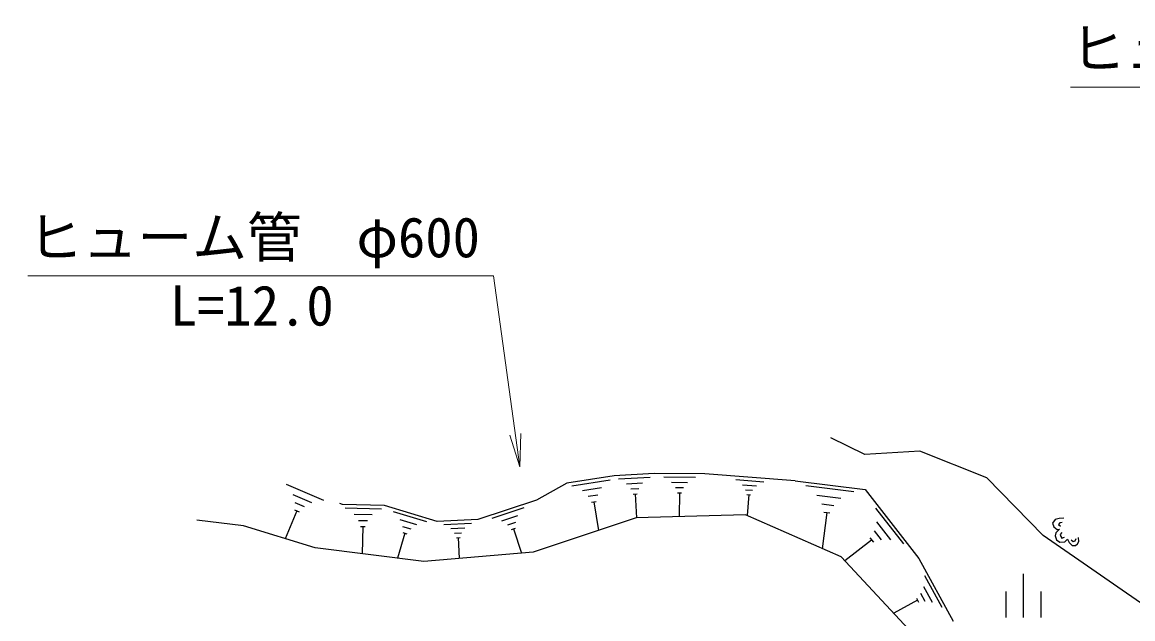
# Model space of a CAD drawing. Units: millimetres, scale not verified. Extents: x 40000 to 680000, y 20000 to 380000.
# Drawn here: x 328913 to 379616, y 280194 to 307407 of the extents above; entities that cross this region are included whole.
import ezdxf
from ezdxf.enums import TextEntityAlignment as Align

# ---------------------------------------------------------------- set-up
doc = ezdxf.new("R2010")
doc.units = ezdxf.units.MM
doc.header["$LTSCALE"] = 1000
doc.linetypes.add('CHAIN', pattern=[18.5, 12, -1.5, 3.5, -1.5])
for name, color, linetype, lineweight in [('M-BGD', 7, 'Continuous', 25), ('M-BMK', 2, 'CHAIN', 13), ('M-STR-HTXT', 7, 'Continuous', 13)]:
    doc.layers.add(name, color=color, linetype=linetype, lineweight=lineweight)
doc.styles.add('ＭＳ ゴシック', font='')
doc.styles.get('ＭＳ ゴシック').set_extended_font_data('MS Gothic')

# ---------------------------------------------------------------- blocks, each defined once
blk = doc.blocks.new('open_arrow')
at = {"color": 0, "linetype": 'Continuous', "lineweight": -2}
blk.add_lwpolyline([(7.5, 1.25), (0, 0), (7.5, -1.25)], dxfattribs=at)

msp = doc.modelspace()

# ---------------------------------------------------------------- linework, layer by layer
at = {"layer": 'M-BGD'}
for p, q in [((367377, 287693), (365831, 288441)), ((369887, 287832), (367377, 287693)), ((372957, 286620), (369887, 287832)), ((355932, 286714), (353778, 286379)), ((354007, 286263), (355749, 286534)), ((357769, 286817), (355932, 286714)), ((356130, 286575), (357588, 286657)), ((360083, 286802), (357769, 286817)), ((358200, 286665), (359650, 286655)), ((364199, 286482), (360083, 286802)), ((361492, 286542), (362767, 286443)), ((364199, 286482), (367401, 286083)), ((375527, 283990), (372957, 286620)), ((340967, 286328), (342664, 285608)), ((353778, 286379), (352393, 285611)), ((354488, 286040), (355359, 286176)), ((356508, 286353), (357237, 286394)), ((356704, 286120), (357069, 286140)), ((358561, 286421), (359286, 286416)), ((358740, 286178), (359103, 286175)), ((361794, 286305), (362432, 286255)), ((361937, 286080), (362256, 286055)), ((364684, 286271), (366879, 285997)), ((367401, 286083), (369852, 282943)), ((341271, 285865), (342120, 285505)), ((341364, 285492), (341788, 285312)), ((352393, 285611), (349713, 284725)), ((354751, 285784), (355186, 285852)), ((354905, 285510), (355122, 285544)), ((355014, 285527), (355217, 284221)), ((356809, 285882), (356991, 285892)), ((356900, 285887), (356962, 284794)), ((358830, 285935), (359011, 285934)), ((358920, 285935), (358913, 284847)), ((362000, 285861), (362159, 285849)), ((362080, 285855), (362005, 284898)), ((365187, 285837), (366284, 285700)), ((341456, 285120), (340917, 283847)), ((341350, 285164), (341562, 285075)), ((343532, 285403), (343410, 285455)), ((345448, 285359), (343532, 285403)), ((343657, 285250), (345316, 285212)), ((344065, 284964), (344895, 284945)), ((347859, 284637), (345448, 285359)), ((345851, 285082), (347370, 284627)), ((350365, 284783), (351835, 285269)), ((365416, 285437), (365965, 285368)), ((365645, 285037), (365440, 283391)), ((365508, 285054), (365782, 285020)), ((367872, 285236), (369144, 283606)), ((339013, 284428), (336891, 284691)), ((344266, 284683), (344681, 284673)), ((346155, 284715), (346914, 284488)), ((349713, 284725), (347859, 284637)), ((348158, 284501), (349428, 284562)), ((350814, 284659), (351548, 284902)), ((351078, 284475), (351445, 284597)), ((356947, 284793), (352237, 283235)), ((361932, 284930), (356947, 284793)), ((366298, 283014), (361932, 284930)), ((367918, 284616), (368554, 283801)), ((376067, 284715), (375957, 284561)), ((375957, 284561), (376014, 284380)), ((376248, 284772), (376067, 284715)), ((376281, 284574), (376226, 284497)), ((376226, 284497), (376320, 284417)), ((376465, 284781), (376248, 284772)), ((376389, 284578), (376281, 284574)), ((342294, 283426), (339013, 284428)), ((344364, 284404), (344571, 284399)), ((344467, 284401), (344438, 283157)), ((346383, 284095), (346042, 282956)), ((346269, 284405), (346649, 284291)), ((346288, 284123), (346478, 284066)), ((348486, 284305), (349121, 284335)), ((348655, 284101), (348972, 284116)), ((351251, 284261), (351435, 284321)), ((351343, 284291), (351707, 283189)), ((367806, 284200), (368124, 283793)), ((381196, 280065), (375527, 283990)), ((376014, 284380), (376168, 284270)), ((376099, 284109), (376079, 283983)), ((376079, 283983), (376135, 283802)), ((376276, 284274), (376099, 284109)), ((376168, 284270), (376276, 284274)), ((376381, 284128), (376301, 284033)), ((376301, 284033), (376330, 283943)), ((376330, 283943), (376383, 283870)), ((348744, 283893), (348903, 283900)), ((348823, 283897), (348868, 282944)), ((367693, 283785), (366470, 282830)), ((367613, 283886), (367772, 283683)), ((376135, 283802), (376290, 283691)), ((376290, 283691), (376506, 283700)), ((376383, 283870), (376497, 283916)), ((376506, 283700), (376634, 283829)), ((376634, 283829), (376715, 283666)), ((376715, 283666), (376845, 283538)), ((376802, 283802), (376896, 283723)), ((376845, 283538), (376995, 283535)), ((376896, 283723), (376987, 283751)), ((376987, 283751), (377024, 283853)), ((376995, 283535), (377092, 283605)), ((377092, 283605), (377154, 283724)), ((377154, 283724), (377139, 283899)), ((347246, 282804), (342294, 283426)), ((352237, 283235), (347246, 282804)), ((370709, 278304), (366298, 283014)), ((369852, 282943), (371422, 280084)), ((370109, 282163), (370902, 280719)), ((374617, 282244), (374617, 280244)), ((370067, 281670), (370463, 280948)), ((373817, 281444), (373817, 280244)), ((375417, 281444), (375417, 280244)), ((369783, 281044), (368700, 280449)), ((369734, 281135), (369833, 280954)), ((369925, 281357), (370123, 280996))]:
    msp.add_line(p, q, dxfattribs=at)
at = {"layer": 'M-BMK'}
msp.add_arc((232510, 1203783), 950000, 272.94257, 288.15433, dxfattribs=at)
at = {"layer": 'M-STR-HTXT'}
for points in [[(399728, 295958), (398023, 304444), (376773, 304444)], [(351636, 287121), (350422, 295831), (329172, 295831)]]:
    msp.add_lwpolyline(points, dxfattribs=at)

# ---------------------------------------------------------------- block references
at = {"layer": 'M-STR-HTXT', "xscale": 200, "yscale": 200, "rotation": 97.9}
msp.add_blockref('open_arrow', (351636, 287121), dxfattribs=at)

# ---------------------------------------------------------------- texts
at = {"layer": 'M-STR-HTXT', "style": 'ＭＳ ゴシック'}
for s, p in [('ヒューム管\u3000φ600', (376773, 304744)), ('ヒューム管\u3000φ600', (329172, 296131)), ('L=12.0', (335653, 293018))]:
    msp.add_text(s, height=1833, dxfattribs=at).set_placement(p, align=Align.BOTTOM_LEFT)

doc.saveas('drawing.dxf')
